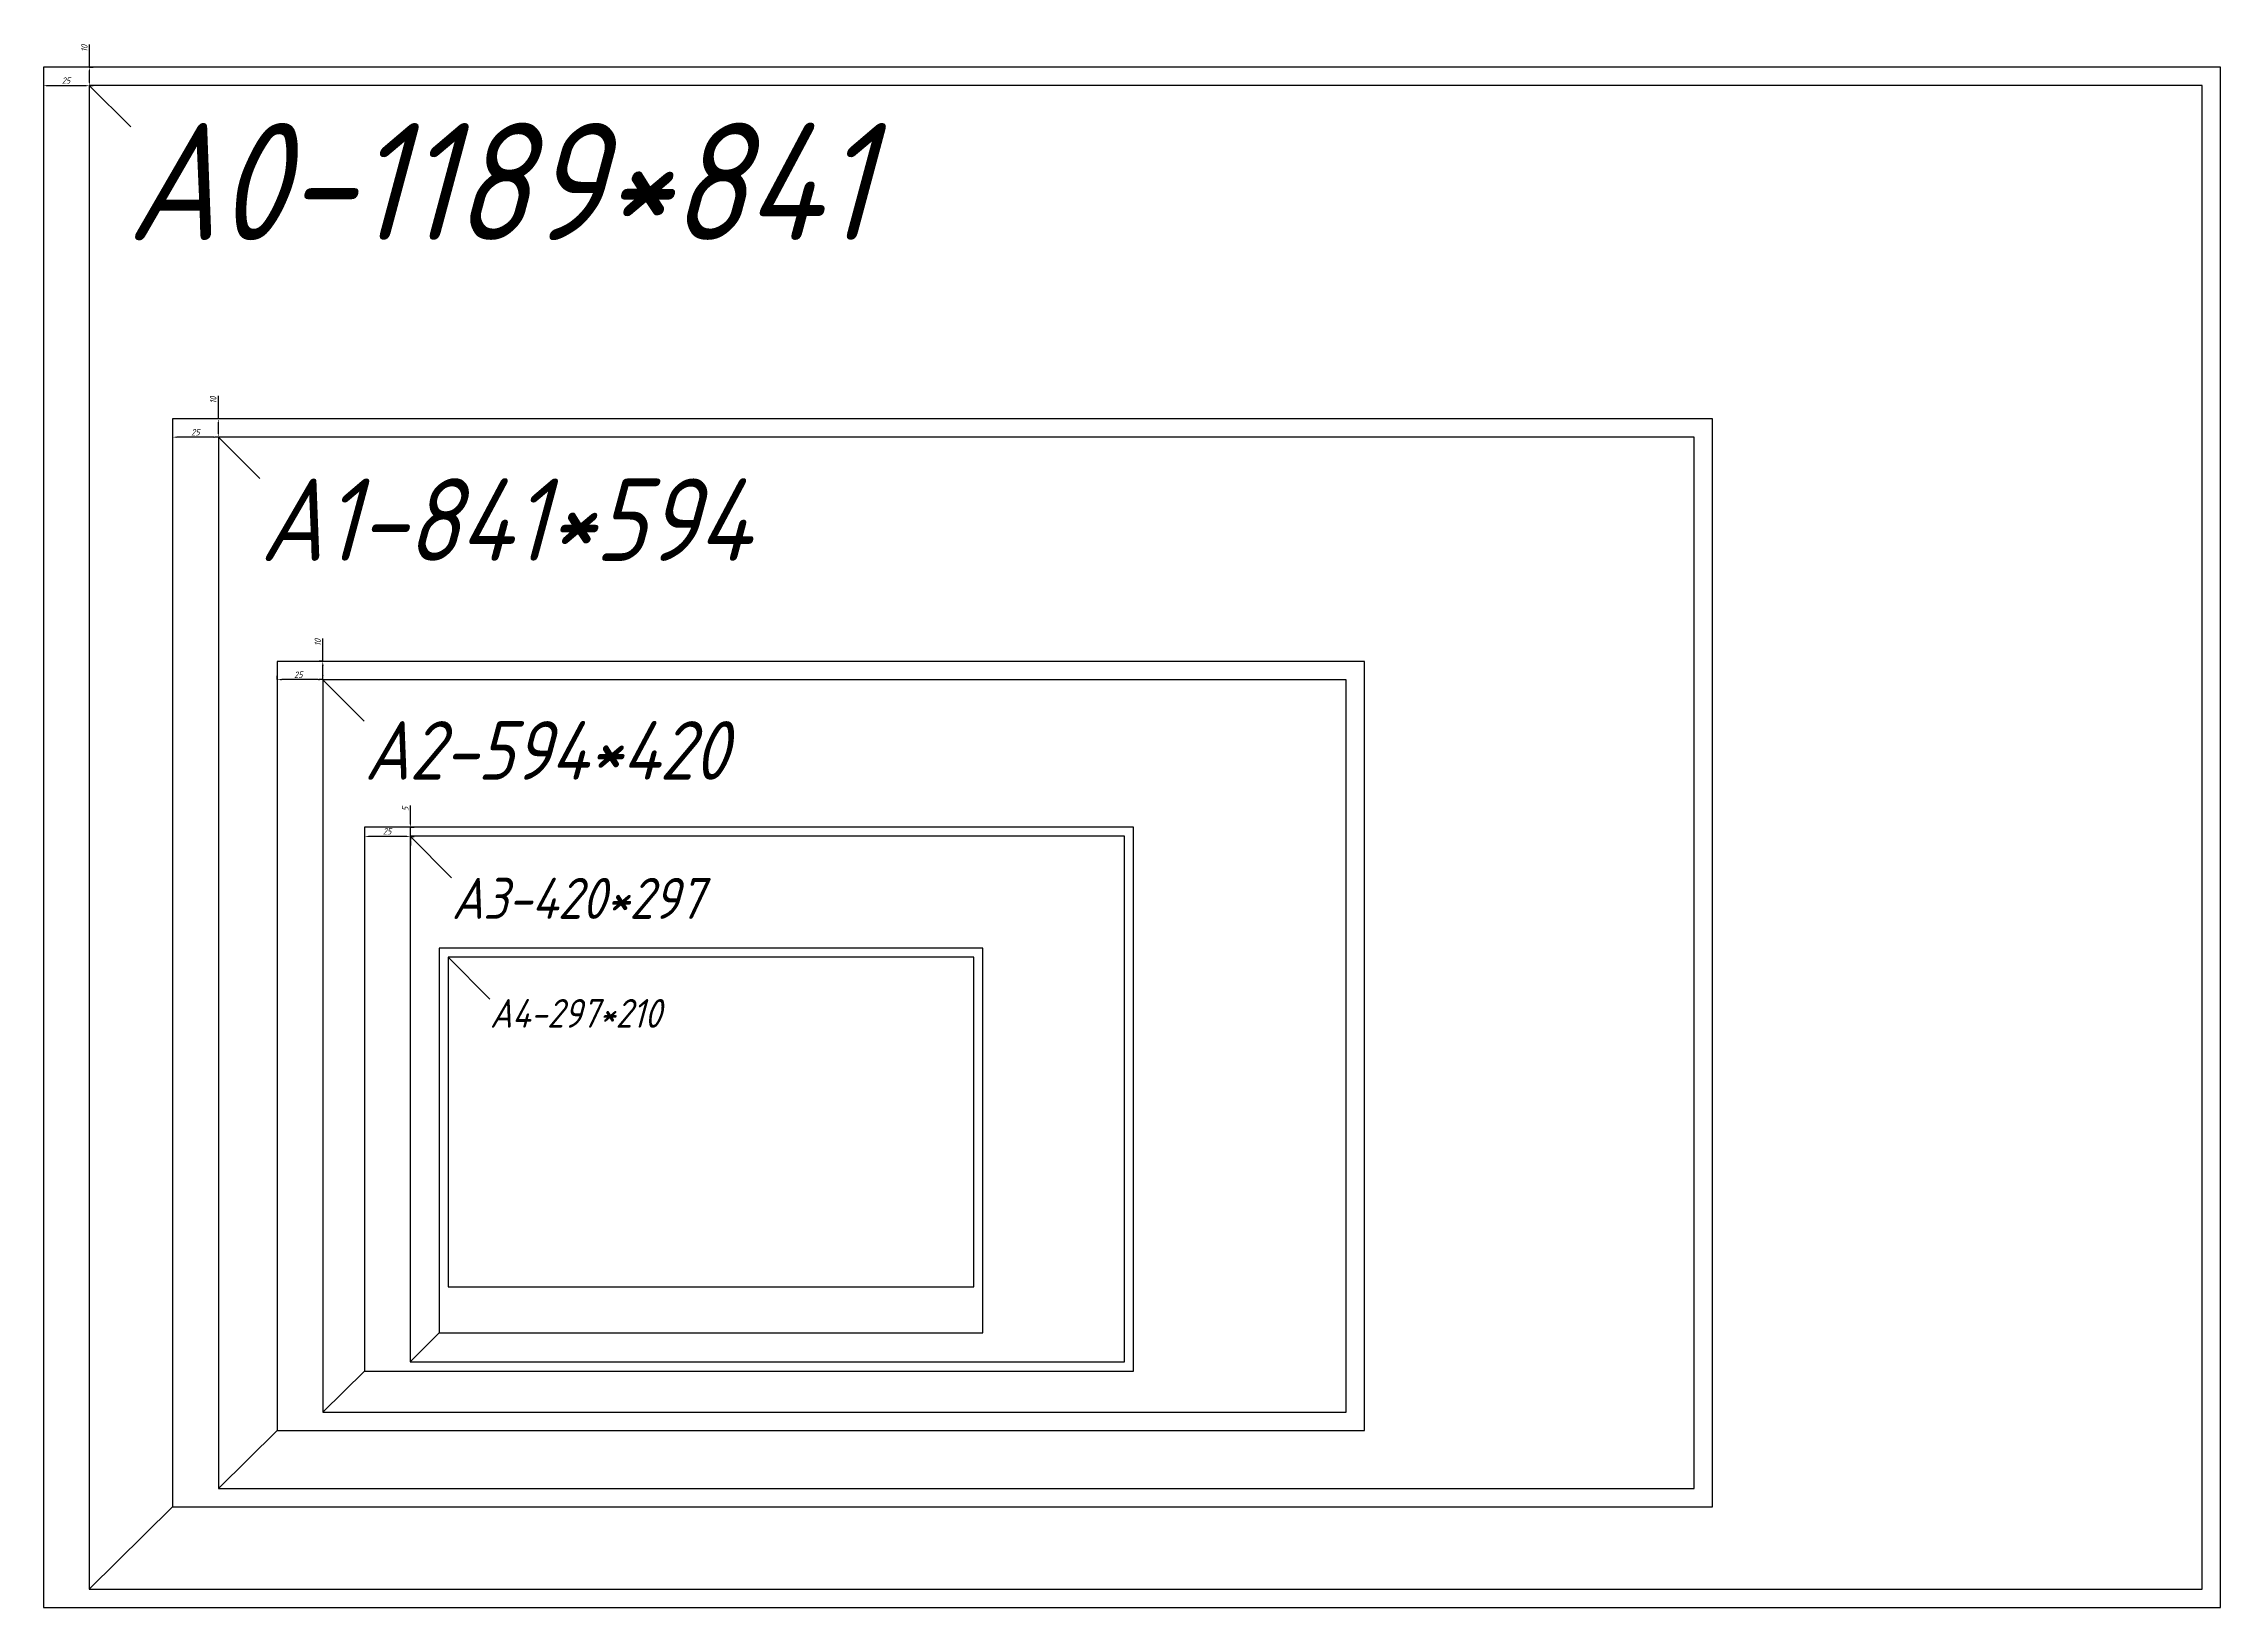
# Model space of a CAD drawing. Header units: millimetres. Extents: x 2 to 1258, y -401 to 1079.
# Drawn here: x 69 to 1258, y 225 to 1079 of the extents above; entities that cross this region are included whole.
import ezdxf

# ---------------------------------------------------------------- set-up
doc = ezdxf.new("R2010")
doc.units = ezdxf.units.MM
doc.header["$LTSCALE"] = 0.25
doc.layers.add('08标注线', color=7, linetype='Continuous', lineweight=25, true_color=0x73ff99)
doc.styles.get("Standard").update_dxf_attribs({"font": 'gbeitc.shx', "bigfont": 'gbcbig.shx'})
doc.dimstyles.new('ISO-25', dxfattribs={"dimtxt": 3.5, "dimasz": 2.5, "dimexe": 2, "dimexo": 0, "dimgap": 1, "dimtad": 1, "dimdsep": 46, "dimtxsty": 'Standard', "dimcen": 2.5, "dimclrd": 256, "dimclre": 256, "dimclrt": 256, "dimadec": 0, "dimazin": 0, "dimtfac": 1, "dimtmove": 0, "dimatfit": 3, "dimfxl": 1, "dimlwd": -1, "dimlwe": -1, "dimarcsym": 0})

# ---------------------------------------------------------------- blocks, each defined once
blk = doc.blocks.new('*D1')
at = {"layer": '08标注线', "transparency": 16777216}
for p, q in [((244.4, 646.1), (244.4, 644.1)), ((266.9, 646.1), (246.9, 646.1)), ((269.4, 646.1), (269.4, 644.1))]:
    blk.add_line(p, q, dxfattribs=at)
for points in [[(246.9, 646.5), (246.9, 645.7), (244.4, 646.1)], [(266.9, 646.5), (266.9, 645.7), (269.4, 646.1)]]:
    blk.add_solid(points, dxfattribs=at)
at = {"layer": 'Defpoints', "color": 0, "transparency": 16777216}
for p in [(244.4, 646.1), (244.4, 646.1), (269.4, 646.1)]:
    blk.add_point(p, dxfattribs=at)
at = {"layer": '08标注线', "transparency": 16777216, "insert": (256.7, 648.9), "char_height": 3.5, "attachment_point": 5}
blk.add_mtext('25', dxfattribs=at)
blk = doc.blocks.new('*D2')
at = {"layer": '08标注线', "transparency": 16777216}
for p, q in [((269.4, 653.6), (269.4, 663)), ((269.4, 651.1), (271.4, 651.1)), ((269.4, 646.1), (269.4, 651.1)), ((269.4, 646.1), (271.4, 646.1)), ((269.4, 643.6), (269.4, 641.1))]:
    blk.add_line(p, q, dxfattribs=at)
for points in [[(268.9, 653.6), (269.8, 653.6), (269.4, 651.1)], [(268.9, 643.6), (269.8, 643.6), (269.4, 646.1)]]:
    blk.add_solid(points, dxfattribs=at)
at = {"layer": 'Defpoints', "color": 0, "transparency": 16777216}
for p in [(269.4, 651.1), (269.4, 651.1), (269.4, 646.1)]:
    blk.add_point(p, dxfattribs=at)
at = {"layer": '08标注线', "transparency": 16777216, "insert": (266.6, 661.1), "char_height": 3.5, "attachment_point": 5, "rotation": 90}
blk.add_mtext('5', dxfattribs=at)
blk = doc.blocks.new('*D3')
at = {"layer": '08标注线', "transparency": 16777216}
for p, q in [((196.6, 731.7), (196.6, 733.7)), ((219.1, 731.7), (199.1, 731.7)), ((221.6, 731.7), (221.6, 733.7))]:
    blk.add_line(p, q, dxfattribs=at)
for points in [[(199.1, 732.1), (199.1, 731.3), (196.6, 731.7)], [(219.1, 732.1), (219.1, 731.3), (221.6, 731.7)]]:
    blk.add_solid(points, dxfattribs=at)
at = {"layer": 'Defpoints', "color": 0, "transparency": 16777216}
for p in [(196.6, 731.7), (196.6, 731.7), (221.6, 731.7)]:
    blk.add_point(p, dxfattribs=at)
at = {"layer": '08标注线', "transparency": 16777216, "insert": (208.2, 734.4), "char_height": 3.5, "attachment_point": 5}
blk.add_mtext('25', dxfattribs=at)
blk = doc.blocks.new('*D4')
at = {"layer": '08标注线', "transparency": 16777216}
for p, q in [((221.5, 741.7), (221.5, 754.2)), ((221.6, 741.7), (219.5, 741.7)), ((221.5, 734.2), (221.5, 739.2)), ((221.6, 731.7), (219.5, 731.7))]:
    blk.add_line(p, q, dxfattribs=at)
for points in [[(221.1, 739.2), (222, 739.2), (221.5, 741.7)], [(221.1, 734.2), (222, 734.2), (221.5, 731.7)]]:
    blk.add_solid(points, dxfattribs=at)
at = {"layer": 'Defpoints', "color": 0, "transparency": 16777216}
for p in [(221.5, 741.7), (221.6, 741.7), (221.6, 731.7)]:
    blk.add_point(p, dxfattribs=at)
at = {"layer": '08标注线', "transparency": 16777216, "insert": (218.8, 752), "char_height": 3.5, "attachment_point": 5, "rotation": 90}
blk.add_mtext('10', dxfattribs=at)
blk = doc.blocks.new('*D5')
at = {"layer": '08标注线', "transparency": 16777216}
for p, q in [((139.5, 864.1), (139.5, 862.1)), ((162, 864.1), (142, 864.1)), ((164.5, 864.1), (164.5, 862.1))]:
    blk.add_line(p, q, dxfattribs=at)
for points in [[(142, 864.5), (142, 863.7), (139.5, 864.1)], [(162, 864.5), (162, 863.7), (164.5, 864.1)]]:
    blk.add_solid(points, dxfattribs=at)
at = {"layer": 'Defpoints', "color": 0, "transparency": 16777216}
for p in [(139.5, 864.1), (139.5, 864.1), (164.5, 864.1)]:
    blk.add_point(p, dxfattribs=at)
at = {"layer": '08标注线', "transparency": 16777216, "insert": (152, 866.8), "char_height": 3.5, "attachment_point": 5}
blk.add_mtext('25', dxfattribs=at)
blk = doc.blocks.new('*D6')
at = {"layer": '08标注线', "transparency": 16777216}
for p, q in [((164.5, 874.1), (164.5, 886.7)), ((164.5, 874.1), (162.5, 874.1)), ((164.5, 866.6), (164.5, 871.6)), ((164.5, 864.1), (162.5, 864.1))]:
    blk.add_line(p, q, dxfattribs=at)
for points in [[(164.1, 871.6), (164.9, 871.6), (164.5, 874.1)], [(164.1, 866.6), (164.9, 866.6), (164.5, 864.1)]]:
    blk.add_solid(points, dxfattribs=at)
at = {"layer": 'Defpoints', "color": 0, "transparency": 16777216}
for p in [(164.5, 874.1), (164.5, 874.1), (164.5, 864.1)]:
    blk.add_point(p, dxfattribs=at)
at = {"layer": '08标注线', "transparency": 16777216, "insert": (161.7, 884.4), "char_height": 3.5, "attachment_point": 5, "rotation": 90}
blk.add_mtext('10', dxfattribs=at)
blk = doc.blocks.new('*D7')
at = {"layer": '08标注线', "transparency": 16777216}
for p, q in [((69, 1056.1), (69, 1054)), ((91.5, 1056), (71.5, 1056)), ((94, 1056.1), (94, 1054))]:
    blk.add_line(p, q, dxfattribs=at)
for points in [[(71.5, 1056.5), (71.5, 1055.6), (69, 1056)], [(91.5, 1056.5), (91.5, 1055.6), (94, 1056)]]:
    blk.add_solid(points, dxfattribs=at)
at = {"layer": 'Defpoints', "color": 0, "transparency": 16777216}
for p in [(69, 1056.1), (69, 1056), (94, 1056.1)]:
    blk.add_point(p, dxfattribs=at)
at = {"layer": '08标注线', "transparency": 16777216, "insert": (81.3, 1058.8), "char_height": 3.5, "attachment_point": 5}
blk.add_mtext('25', dxfattribs=at)
blk = doc.blocks.new('*D8')
at = {"layer": '08标注线', "transparency": 16777216}
for p, q in [((94.1, 1066.1), (94.1, 1078.6)), ((94, 1066.1), (96.1, 1066.1)), ((94.1, 1058.6), (94.1, 1063.6)), ((94, 1056.1), (96.1, 1056.1))]:
    blk.add_line(p, q, dxfattribs=at)
for points in [[(93.6, 1063.6), (94.5, 1063.6), (94.1, 1066.1)], [(93.6, 1058.6), (94.5, 1058.6), (94.1, 1056.1)]]:
    blk.add_solid(points, dxfattribs=at)
at = {"layer": 'Defpoints', "color": 0, "transparency": 16777216}
for p in [(94, 1066.1), (94.1, 1066.1), (94, 1056.1)]:
    blk.add_point(p, dxfattribs=at)
at = {"layer": '08标注线', "transparency": 16777216, "insert": (91.3, 1076.4), "char_height": 3.5, "attachment_point": 5, "rotation": 90}
blk.add_mtext('10', dxfattribs=at)

msp = doc.modelspace()

# ---------------------------------------------------------------- linework, layer by layer
msp.add_line((290.086, 400.084), (577.086, 400.084))
for points in [[(69.029, 1066.064), (69.029, 225.064), (1258.029, 225.064), (1258.029, 1066.064)], [(94.029, 235.064), (1248.029, 235.064), (1248.029, 1056.064), (94.029, 1056.064)], [(980.505, 280.097), (980.505, 874.097), (139.505, 874.097), (139.505, 280.097)], [(164.505, 290.097), (970.505, 290.097), (970.505, 864.097), (164.505, 864.097)], [(196.576, 741.663), (196.576, 321.663), (790.576, 321.663), (790.576, 741.663)], [(221.576, 331.663), (780.576, 331.663), (780.576, 731.663), (221.576, 731.663)], [(664.352, 354.141), (664.352, 651.141), (244.352, 651.141), (244.352, 354.141)], [(269.352, 359.141), (659.352, 359.141), (659.352, 646.141), (269.352, 646.141)], [(285.086, 375.084), (582.086, 375.084), (582.086, 585.084), (285.086, 585.084)]]:
    msp.add_lwpolyline(points, close=True)
msp.add_lwpolyline([(577.086, 400.084), (577.086, 580.084), (290.086, 580.084), (290.086, 400.084)])
at = {"layer": '08标注线'}
for p, q in [((94.029, 1056.064), (116.696, 1033.476)), ((164.505, 864.097), (187.208, 841.545)), ((221.576, 731.663), (244.229, 709.061)), ((269.352, 646.141), (291.928, 623.463)), ((290.086, 580.084), (312.853, 557.308)), ((269.352, 359.141), (285.086, 375.084)), ((164.505, 290.097), (196.576, 321.663)), ((94.029, 235.064), (139.505, 280.097))]:
    msp.add_line(p, q, dxfattribs=at)
msp.add_lwpolyline([(221.576, 331.663), (244.352, 354.141)], dxfattribs=at)

# ---------------------------------------------------------------- texts
at = {"layer": '08标注线', "attachment_point": 1}
for s, width, insert, char_height in [('A0-1189*841', 84.43285, (114.49, 1035.674), 64), ('A1-841*594', 236.91329, (187.208, 841.545), 45), ('A2-594*420', 216.2066, (244.229, 709.061), 32), ('A3-420*297', 216.2066, (291.928, 623.463), 22.4), ('A4-297*210', 105.12588, (312.853, 557.308), 15.68)]:
    msp.add_mtext_dynamic_manual_height_columns(s, width=width, gutter_width=12.5, heights=[0], dxfattribs=dict(at, insert=insert, char_height=char_height))

# ---------------------------------------------------------------- dimensions: what is measured, and where the dimension line sits
at = {"layer": '08标注线'}
for base, p1, p2, picture, middle in [((94.054, 1066.064), (94.029, 1056.064), (94.029, 1066.064), '*D8', (94.054, 1076.392)), ((164.492, 874.097), (164.505, 864.097), (164.505, 874.097), '*D6', (164.492, 884.425)), ((221.549, 741.663), (221.576, 731.663), (221.576, 741.663), '*D4', (221.549, 751.991)), ((269.361, 651.141), (269.352, 646.141), (269.352, 651.141), '*D2', (269.361, 661.118))]:
    dim = msp.add_linear_dim(base=base, p1=p1, p2=p2, angle=90, dimstyle='ISO-25', dxfattribs=at)
    dim.commit()
    dim.dimension.update_dxf_attribs({"geometry": picture, "text_midpoint": middle, "dimtype": 160})
for base, p1, p2, picture, middle in [((69.029, 1056.039), (94.029, 1056.064), (69.029, 1056.064), '*D7', (81.301, 1056.039)), ((139.505, 864.078), (164.505, 864.097), (139.505, 864.097), '*D5', (152.033, 864.078)), ((196.576, 731.673), (221.576, 731.663), (196.576, 731.663), '*D3', (208.175, 731.673)), ((244.352, 646.118), (269.352, 646.141), (244.352, 646.141), '*D1', (256.66, 646.118))]:
    dim = msp.add_linear_dim(base=base, p1=p1, p2=p2, dimstyle='ISO-25', dxfattribs=at)
    dim.commit()
    dim.dimension.update_dxf_attribs({"geometry": picture, "text_midpoint": middle, "dimtype": 160})

doc.saveas('drawing.dxf')
